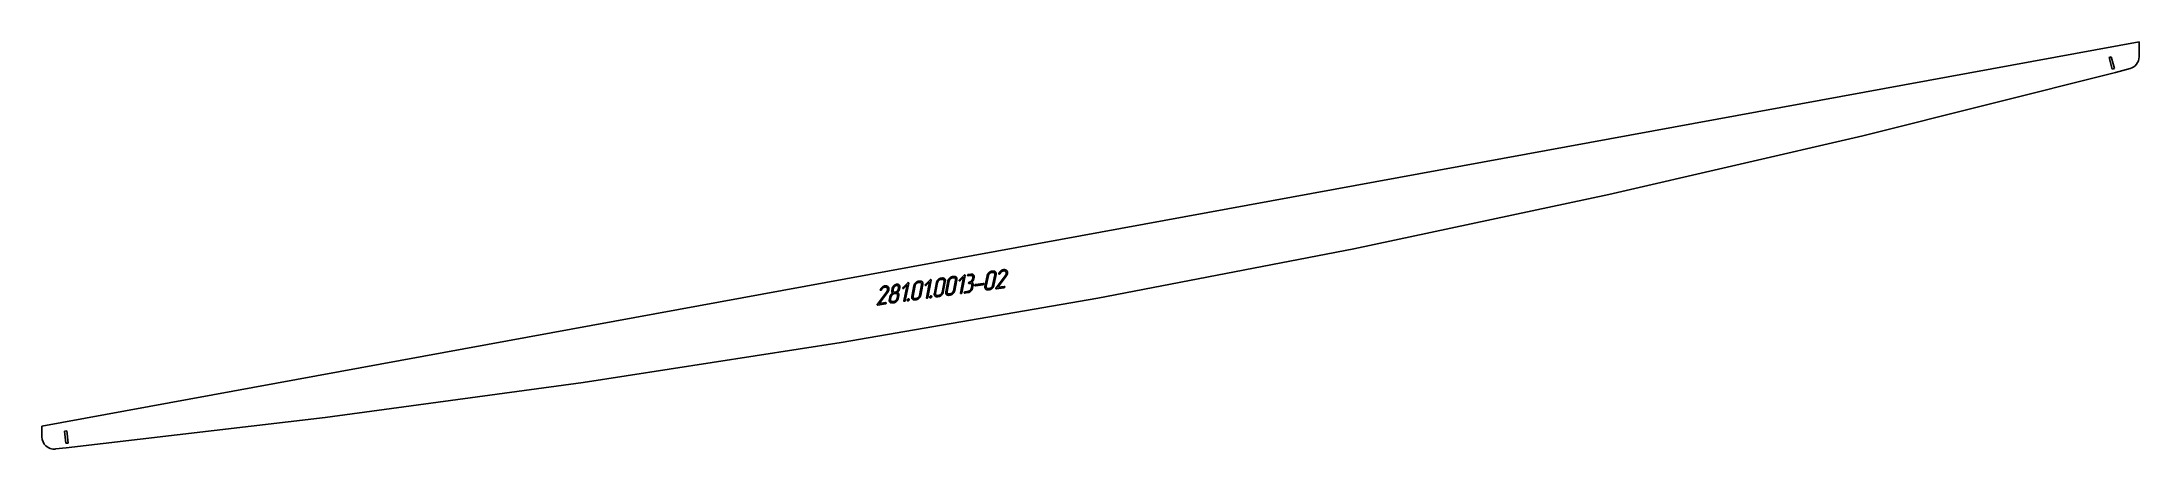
# Model space of a CAD drawing. Header units: millimetres. Extents: x 256 to 1981, y 277 to 611.
import ezdxf

# ---------------------------------------------------------------- set-up
doc = ezdxf.new("R2010")
doc.units = ezdxf.units.MM
doc.linetypes.add('K5LT_BASIC', pattern=[0])
doc.layers.add('Engraving', color=7, linetype='Continuous')

msp = doc.modelspace()

# ---------------------------------------------------------------- linework, layer by layer
at = {"color": 150, "linetype": 'K5LT_BASIC', "lineweight": 25, "true_color": 0x0080ff}
for p, q in [((1980.5, 611.4), (256.1, 295.5)), ((1980.5, 599.1), (1980.5, 611.4)), ((1961.2, 586.2), (1973.1, 589.4)), ((1753.3, 534.2), (1961.2, 586.2)), ((1544.5, 485.9), (1753.3, 534.2)), ((1334.8, 441.3), (1544.5, 485.9)), ((1124.4, 400.7), (1334.8, 441.3)), ((913.2, 364.1), (1124.4, 400.7)), ((701.2, 331.4), (913.2, 364.1)), ((489, 302.6), (701.2, 331.4)), ((256.1, 295.5), (256.1, 286.5)), ((276, 277.5), (489, 302.6)), ((267.1, 276.6), (276, 277.5))]:
    msp.add_line(p, q, dxfattribs=at)
for centre, start, end in [((1970.5, 599.1), 285.009, 0), ((266.1, 286.5), 180, 275.7252)]:
    msp.add_arc(centre, 10, start, end, dxfattribs=at)
at = {"layer": 'Engraving', "color": 150, "linetype": 'K5LT_BASIC', "lineweight": 25, "true_color": 0x0080ff}
for p, q in [((1957.7, 599.1), (1955.8, 598.6)), ((1955.8, 598.6), (1958.4, 588.9)), ((1960.3, 589.5), (1957.7, 599.1)), ((1958.4, 588.9), (1960.3, 589.5)), ((977.9, 414.7), (976.9, 414.6)), ((986.4, 415.7), (982.7, 412)), ((983.2, 411.3), (985.9, 414)), ((985.9, 414), (983.4, 401)), ((984.5, 401.2), (987.3, 415.5)), ((996.2, 416.1), (995.1, 416)), ((996.4, 417.2), (995.4, 417.1)), ((996.2, 405.4), (997.9, 414.2)), ((997.2, 405.6), (998.9, 414.4)), ((1001, 414.7), (999.3, 405.9)), ((1002.1, 414.8), (1000.3, 406)), ((1005.6, 417.4), (1004.6, 417.3)), ((1005.8, 418.5), (1004.8, 418.4)), ((1005.6, 406.7), (1007.3, 415.5)), ((1006.7, 406.9), (1008.4, 415.7)), ((1014.4, 419.5), (1010.6, 415.8)), ((1011.2, 415.1), (1013.9, 417.8)), ((1013.9, 417.8), (1011.3, 404.8)), ((1012.4, 405), (1015.2, 419.3)), ((1017.7, 419.1), (1019.8, 419.4)), ((1020, 420.5), (1017.9, 420.2)), ((1021.5, 417.5), (1021.2, 416.4)), ((1022.1, 415.7), (1022.2, 415.9)), ((1022.2, 416.1), (1022.3, 416.5)), ((1022.2, 415.9), (1022.2, 416.1)), ((1022.3, 416.5), (1022.5, 417.6)), ((1033.2, 419.1), (1031.5, 410.3)), ((1034.3, 419.2), (1032.6, 410.4)), ((1037.9, 421.8), (1036.8, 421.7)), ((1038.1, 422.9), (1037, 422.8)), ((1037.8, 411.1), (1039.6, 419.9)), ((1038.9, 411.3), (1040.6, 420.1)), ((1048.1, 419.1), (1040.6, 409.1)), ((1042.1, 409.6), (1048.9, 418.6)), ((1043, 421.1), (1043, 420.9)), ((1048.4, 419.5), (1048.1, 419.1)), ((1048.7, 419.9), (1048.4, 419.5)), ((950.6, 405.7), (943.1, 395.8)), ((944.5, 396.3), (951.4, 405.2)), ((949.8, 397), (944.5, 396.3)), ((945.5, 407.7), (945.4, 407.5)), ((950.9, 406.2), (950.6, 405.7)), ((951.1, 406.6), (950.9, 406.2)), ((953.3, 401.7), (952.9, 399.5)), ((954.4, 401.9), (953.9, 399.7)), ((955.1, 408.4), (954.9, 407.3)), ((955.4, 396.7), (956.5, 396.8)), ((955.6, 397.8), (956.7, 397.9)), ((956.2, 408.5), (956, 407.4)), ((957.9, 404.5), (956.9, 404.4)), ((958.2, 412), (957.6, 411.7)), ((958.6, 412.1), (958.2, 412)), ((958.9, 412.1), (958.6, 412.1)), ((959.2, 400.4), (959.6, 402.6)), ((960.2, 408), (960.4, 409.1)), ((960.2, 400.5), (960.7, 402.7)), ((961.2, 408.1), (961.4, 409.3)), ((961.4, 409.3), (961.5, 409.6)), ((961.5, 409.9), (961.5, 410.5)), ((961.5, 409.6), (961.5, 409.9)), ((968, 413.2), (964.2, 409.5)), ((964.8, 408.8), (967.5, 411.5)), ((967.5, 411.5), (964.9, 398.5)), ((966, 398.6), (968.8, 412.9)), ((973.1, 410.8), (971.4, 402.1)), ((974.1, 411), (972.4, 402.2)), ((973.9, 399.2), (974.9, 399.3)), ((974.1, 400.3), (975.2, 400.4)), ((977.7, 413.6), (976.7, 413.5)), ((977.7, 402.9), (979.4, 411.7)), ((978.7, 403.1), (980.4, 411.9)), ((991.6, 413.4), (989.9, 404.6)), ((992.6, 413.5), (990.9, 404.7)), ((992.4, 401.7), (993.4, 401.9)), ((992.6, 402.8), (993.6, 403)), ((1001.8, 403), (1002.9, 403.2)), ((1002, 404.1), (1003.1, 404.3)), ((1014.9, 404.8), (1017.5, 405.2)), ((1017.7, 406.3), (1015.1, 405.9)), ((1018.5, 412.8), (1019, 412.8)), ((1020.7, 410.9), (1020.3, 408.7)), ((1021.3, 408.9), (1021.7, 411.1)), ((1023.6, 410.8), (1029.9, 411.7)), ((1030.1, 412.8), (1023.8, 411.9)), ((1034, 407.4), (1035.1, 407.6)), ((1034.3, 408.5), (1035.3, 408.7)), ((1040.9, 408.4), (1047.1, 409.2)), ((1047.3, 410.3), (1042.1, 409.6)), ((943.3, 395), (949.6, 395.9)), ((276.6, 291.4), (274.6, 291.2)), ((274.6, 291.2), (275.6, 281.3)), ((275.6, 281.3), (277.6, 281.5)), ((277.6, 281.5), (276.6, 291.4))]:
    msp.add_line(p, q, dxfattribs=at)
for points in [[(976.9, 414.6), (975.6, 414.4), (974.4, 413.3)], [(980, 414.1), (979.2, 414.9), (977.9, 414.7)], [(980.4, 411.9), (980.7, 413.2), (980, 414.1)], [(986.8, 415.9), (986.6, 415.9), (986.4, 415.7)], [(987.2, 415.8), (987, 415.9), (986.8, 415.9)], [(987.3, 415.5), (987.3, 415.7), (987.2, 415.8)], [(992.9, 415.8), (991.8, 414.7), (991.6, 413.4)], [(993.5, 415.2), (992.8, 414.4), (992.6, 413.5)], [(995.4, 417.1), (994, 416.9), (992.9, 415.8)], [(995.1, 416), (994.3, 415.9), (993.5, 415.2)], [(997.6, 415.7), (997.1, 416.3), (996.2, 416.1)], [(998.4, 416.6), (997.7, 417.4), (996.4, 417.2)], [(997.9, 414.2), (998, 415.1), (997.6, 415.7)], [(998.9, 414.4), (999.2, 415.8), (998.4, 416.6)], [(1002.4, 417.1), (1001.3, 416), (1001, 414.7)], [(1003, 416.4), (1002.2, 415.7), (1002.1, 414.8)], [(1004.8, 418.4), (1003.5, 418.2), (1002.4, 417.1)], [(1004.6, 417.3), (1003.7, 417.2), (1003, 416.4)], [(1007, 417), (1006.5, 417.6), (1005.6, 417.4)], [(1007.9, 417.9), (1007.1, 418.7), (1005.8, 418.5)], [(1007.3, 415.5), (1007.5, 416.4), (1007, 417)], [(1008.4, 415.7), (1008.6, 417), (1007.9, 417.9)], [(1010.6, 415.8), (1010.4, 415.5), (1010.3, 415.4)], [(1010.3, 415.4), (1010.3, 415.2), (1010.4, 415)], [(1010.4, 415), (1010.5, 414.9), (1010.8, 414.9)], [(1010.8, 414.9), (1011, 415), (1011.2, 415.1)], [(1014.7, 419.7), (1014.5, 419.7), (1014.4, 419.5)], [(1015.1, 419.6), (1014.9, 419.8), (1014.7, 419.7)], [(1015.2, 419.3), (1015.2, 419.5), (1015.1, 419.6)], [(1017.5, 419.9), (1017.3, 419.7), (1017.3, 419.6)], [(1017.3, 419.6), (1017.2, 419.3), (1017.3, 419.2)], [(1017.3, 419.2), (1017.4, 419), (1017.7, 419.1)], [(1017.9, 420.2), (1017.6, 420.1), (1017.5, 419.9)], [(1018.7, 413.9), (1018.5, 413.8), (1018.3, 413.6)], [(1020.3, 414.7), (1019.6, 414), (1018.7, 413.9)], [(1019.8, 419.4), (1020.7, 419.5), (1021.2, 418.9)], [(1022, 419.8), (1021.3, 420.6), (1020, 420.5)], [(1021.2, 416.4), (1021.1, 415.4), (1020.3, 414.7)], [(1020.6, 413.8), (1021.3, 414.4), (1021.7, 415)], [(1021.2, 418.9), (1021.6, 418.4), (1021.5, 417.5)], [(1021.7, 415), (1022, 415.4), (1022.1, 415.7)], [(1022.5, 417.6), (1022.8, 419), (1022, 419.8)], [(1034.6, 421.5), (1033.5, 420.4), (1033.2, 419.1)], [(1035.2, 420.9), (1034.5, 420.1), (1034.3, 419.2)], [(1037, 422.8), (1035.7, 422.6), (1034.6, 421.5)], [(1036.8, 421.7), (1036, 421.6), (1035.2, 420.9)], [(1039.2, 421.4), (1038.7, 422), (1037.9, 421.8)], [(1040.1, 422.3), (1039.4, 423.1), (1038.1, 422.9)], [(1039.6, 419.9), (1039.7, 420.8), (1039.2, 421.4)], [(1040.6, 420.1), (1040.9, 421.4), (1040.1, 422.3)], [(1043, 420.9), (1042.9, 420.6), (1043, 420.5)], [(1044.8, 423.3), (1043.7, 422.5), (1043, 421.1)], [(1043, 420.5), (1043.2, 420.4), (1043.4, 420.4)], [(1043.4, 420.4), (1043.6, 420.5), (1043.7, 420.6)], [(1043.7, 420.6), (1043.8, 420.7), (1043.9, 420.8)], [(1043.9, 420.8), (1044.5, 421.9), (1045.2, 422.4)], [(1046.8, 424.1), (1045.7, 424), (1044.8, 423.3)], [(1045.2, 422.4), (1045.9, 422.9), (1046.7, 423)], [(1046.7, 423), (1047.2, 423.1), (1047.7, 423)], [(1049.3, 423.4), (1048.3, 424.3), (1046.8, 424.1)], [(1047.7, 423), (1048.1, 422.8), (1048.4, 422.5)], [(1048.4, 422.5), (1049.2, 421.9), (1048.9, 420.8)], [(1048.9, 420.8), (1048.9, 420.3), (1048.7, 419.9)], [(1048.9, 418.6), (1049.4, 419.3), (1049.7, 419.8)], [(1050, 420.9), (1050.3, 422.5), (1049.3, 423.4)], [(1049.7, 419.8), (1049.9, 420.4), (1050, 420.9)], [(945.4, 407.5), (945.4, 407.3), (945.5, 407.2)], [(947.3, 409.9), (946.2, 409.1), (945.5, 407.7)], [(945.5, 407.2), (945.7, 407.1), (945.9, 407.1)], [(945.9, 407.1), (946.1, 407.1), (946.2, 407.2)], [(946.2, 407.2), (946.3, 407.3), (946.4, 407.5)], [(946.4, 407.5), (947, 408.6), (947.7, 409.1)], [(949.3, 410.8), (948.2, 410.7), (947.3, 409.9)], [(947.7, 409.1), (948.4, 409.6), (949.1, 409.7)], [(949.1, 409.7), (949.7, 409.8), (950.1, 409.6)], [(951.8, 410.1), (950.8, 411), (949.3, 410.8)], [(950.2, 396.8), (950, 397), (949.8, 397)], [(950.1, 409.6), (950.6, 409.5), (950.9, 409.2)], [(950.2, 396.5), (950.3, 396.7), (950.2, 396.8)], [(950.9, 409.2), (951.6, 408.5), (951.4, 407.4)], [(951.4, 407.4), (951.3, 407), (951.1, 406.6)], [(951.4, 405.2), (951.9, 406), (952.1, 406.5)], [(952.5, 407.6), (952.8, 409.1), (951.8, 410.1)], [(952.1, 406.5), (952.4, 407), (952.5, 407.6)], [(952.9, 399.5), (952.6, 398.1), (953.4, 397.3)], [(954.1, 403.4), (953.5, 402.6), (953.3, 401.7)], [(953.4, 397.3), (954.2, 396.5), (955.4, 396.7)], [(953.9, 399.7), (953.8, 398.8), (954.3, 398.2)], [(955.6, 404.9), (954.7, 404.2), (954.1, 403.4)], [(954.3, 398.2), (954.8, 397.7), (955.6, 397.8)], [(955.3, 403.5), (954.6, 402.8), (954.4, 401.9)], [(954.9, 407.3), (954.8, 406.5), (954.9, 405.9)], [(954.9, 405.9), (955.1, 405.3), (955.6, 404.9)], [(956.5, 410.9), (955.4, 409.7), (955.1, 408.4)], [(956.9, 404.4), (956, 404.2), (955.3, 403.5)], [(956, 407.4), (955.8, 406.5), (956.3, 406)], [(957.1, 410.2), (956.4, 409.5), (956.2, 408.5)], [(956.3, 406), (956.8, 405.4), (957.6, 405.5)], [(957.6, 411.7), (957.1, 411.4), (956.5, 410.9)], [(956.5, 396.8), (957.8, 397), (958.9, 398.1)], [(956.7, 397.9), (957.5, 398), (958.3, 398.8)], [(958.7, 411), (957.8, 410.9), (957.1, 410.2)], [(957.6, 405.5), (958.5, 405.6), (959.2, 406.4)], [(959.3, 404.1), (958.8, 404.6), (957.9, 404.5)], [(958.3, 398.8), (959, 399.5), (959.2, 400.4)], [(960.1, 410.6), (959.6, 411.1), (958.7, 411)], [(961, 411.5), (960.2, 412.3), (958.9, 412.1)], [(958.9, 398.1), (960, 399.2), (960.2, 400.5)], [(959.2, 406.4), (960, 407.1), (960.2, 408)], [(959.6, 402.6), (959.8, 403.5), (959.3, 404.1)], [(959.5, 405.4), (960.2, 406), (960.6, 406.7)], [(960.5, 404.4), (960.2, 405.2), (959.5, 405.4)], [(960.4, 409.1), (960.6, 410), (960.1, 410.6)], [(960.7, 402.7), (960.8, 403.7), (960.5, 404.4)], [(960.6, 406.7), (961.1, 407.3), (961.2, 408.1)], [(961.5, 410.5), (961.3, 411.1), (961, 411.5)], [(964.2, 409.5), (964, 409.2), (963.9, 409.1)], [(963.9, 409.1), (963.9, 408.8), (964, 408.7)], [(964, 408.7), (964.1, 408.6), (964.4, 408.6)], [(964.4, 408.6), (964.6, 408.6), (964.8, 408.8)], [(964.9, 398.5), (964.9, 398.2), (965, 398.1)], [(965, 398.1), (965.3, 398), (965.4, 398)], [(965.4, 398), (965.6, 398.1), (965.8, 398.2)], [(965.8, 398.2), (965.9, 398.4), (966, 398.6)], [(967.9, 399.7), (967.7, 399.3), (967.6, 399.1)], [(967.6, 399.1), (967.6, 398.8), (967.7, 398.6)], [(967.7, 398.6), (967.9, 398.4), (968.2, 398.4)], [(968.6, 400.1), (968.2, 400), (967.9, 399.7)], [(968.3, 413.4), (968.1, 413.4), (968, 413.2)], [(968.2, 398.4), (968.6, 398.5), (968.9, 398.8)], [(968.7, 413.3), (968.5, 413.4), (968.3, 413.4)], [(969.1, 399.9), (968.9, 400.1), (968.6, 400.1)], [(968.8, 412.9), (968.8, 413.2), (968.7, 413.3)], [(968.9, 398.8), (969.1, 399.1), (969.2, 399.4)], [(969.2, 399.4), (969.3, 399.7), (969.1, 399.9)], [(971.4, 402.1), (971.1, 400.7), (971.9, 399.9)], [(971.9, 399.9), (972.7, 399), (973.9, 399.2)], [(972.4, 402.2), (972.3, 401.3), (972.8, 400.7)], [(972.8, 400.7), (973.3, 400.2), (974.1, 400.3)], [(974.4, 413.3), (973.3, 412.2), (973.1, 410.8)], [(975, 412.6), (974.3, 411.9), (974.1, 411)], [(974.9, 399.3), (976.2, 399.5), (977.4, 400.6)], [(976.7, 413.5), (975.8, 413.4), (975, 412.6)], [(975.2, 400.4), (976, 400.6), (976.8, 401.3)], [(976.8, 401.3), (977.5, 402), (977.7, 402.9)], [(977.4, 400.6), (978.5, 401.7), (978.7, 403.1)], [(979.1, 413.2), (978.6, 413.7), (977.7, 413.6)], [(979.4, 411.7), (979.6, 412.6), (979.1, 413.2)], [(982.7, 412), (982.4, 411.7), (982.4, 411.6)], [(982.4, 411.6), (982.4, 411.4), (982.5, 411.2)], [(982.5, 411.2), (982.6, 411.1), (982.9, 411.1)], [(982.9, 411.1), (983.1, 411.1), (983.2, 411.3)], [(983.4, 401), (983.4, 400.7), (983.5, 400.6)], [(983.5, 400.6), (983.8, 400.5), (983.8, 400.6)], [(983.8, 400.6), (984.1, 400.6), (984.3, 400.7)], [(984.3, 400.7), (984.4, 400.9), (984.5, 401.2)], [(986.4, 402.2), (986.1, 401.9), (986.1, 401.7)], [(986.1, 401.7), (986, 401.3), (986.2, 401.1)], [(986.2, 401.1), (986.4, 400.9), (986.7, 401)], [(987, 402.6), (986.7, 402.5), (986.4, 402.2)], [(986.7, 401), (987.1, 401), (987.4, 401.3)], [(987.5, 402.4), (987.3, 402.6), (987, 402.6)], [(987.4, 401.3), (987.6, 401.6), (987.7, 401.9)], [(987.7, 401.9), (987.7, 402.2), (987.5, 402.4)], [(989.9, 404.6), (989.6, 403.2), (990.4, 402.4)], [(990.4, 402.4), (991.2, 401.6), (992.4, 401.7)], [(990.9, 404.7), (990.7, 403.8), (991.2, 403.3)], [(991.2, 403.3), (991.8, 402.7), (992.6, 402.8)], [(993.4, 401.9), (994.7, 402), (995.8, 403.1)], [(993.6, 403), (994.5, 403.1), (995.2, 403.8)], [(995.2, 403.8), (996, 404.5), (996.2, 405.4)], [(995.8, 403.1), (997, 404.2), (997.2, 405.6)], [(999.3, 405.9), (999, 404.5), (999.8, 403.7)], [(999.8, 403.7), (1000.6, 402.8), (1001.8, 403)], [(1000.3, 406), (1000.2, 405.1), (1000.7, 404.6)], [(1000.7, 404.6), (1001.2, 404), (1002, 404.1)], [(1002.9, 403.2), (1004.2, 403.3), (1005.3, 404.4)], [(1003.1, 404.3), (1003.9, 404.4), (1004.7, 405.1)], [(1004.7, 405.1), (1005.4, 405.8), (1005.6, 406.7)], [(1005.3, 404.4), (1006.4, 405.5), (1006.7, 406.9)], [(1011.3, 404.8), (1011.3, 404.6), (1011.4, 404.5)], [(1011.4, 404.5), (1011.7, 404.4), (1011.8, 404.4)], [(1011.8, 404.4), (1012, 404.4), (1012.2, 404.6)], [(1012.2, 404.6), (1012.3, 404.7), (1012.4, 405)], [(1014.7, 405.6), (1014.5, 405.4), (1014.5, 405.3)], [(1014.5, 405.3), (1014.5, 405.1), (1014.6, 404.9)], [(1014.6, 404.9), (1014.7, 404.8), (1014.9, 404.8)], [(1015.1, 405.9), (1014.9, 405.9), (1014.7, 405.6)], [(1017.5, 405.2), (1018.8, 405.3), (1019.9, 406.4)], [(1019.4, 407.1), (1018.6, 406.4), (1017.7, 406.3)], [(1018.3, 413.6), (1018.1, 413.4), (1018.1, 413.3)], [(1018.1, 413.3), (1018, 413), (1018.1, 412.9)], [(1018.1, 412.9), (1018.3, 412.7), (1018.5, 412.8)], [(1019, 412.8), (1019.9, 413), (1020.4, 412.4)], [(1020.3, 408.7), (1020.1, 407.8), (1019.4, 407.1)], [(1019.9, 406.4), (1021.1, 407.5), (1021.3, 408.9)], [(1020.4, 412.4), (1020.9, 411.9), (1020.7, 410.9)], [(1021.6, 412.8), (1021.3, 413.5), (1020.6, 413.8)], [(1021.7, 411.1), (1021.9, 412), (1021.6, 412.8)], [(1023.4, 411.6), (1023.2, 411.4), (1023.2, 411.3)], [(1023.2, 411.3), (1023.1, 411.1), (1023.2, 410.9)], [(1023.2, 410.9), (1023.4, 410.8), (1023.6, 410.8)], [(1023.8, 411.9), (1023.6, 411.9), (1023.4, 411.6)], [(1029.9, 411.7), (1030.2, 411.7), (1030.3, 411.9)], [(1030.4, 412.6), (1030.3, 412.8), (1030.1, 412.8)], [(1030.3, 411.9), (1030.5, 412.1), (1030.5, 412.3)], [(1030.5, 412.3), (1030.6, 412.5), (1030.4, 412.6)], [(1031.5, 410.3), (1031.3, 408.9), (1032.1, 408.1)], [(1032.1, 408.1), (1032.8, 407.3), (1034, 407.4)], [(1032.6, 410.4), (1032.4, 409.5), (1032.9, 409)], [(1032.9, 409), (1033.4, 408.4), (1034.3, 408.5)], [(1035.1, 407.6), (1036.4, 407.7), (1037.5, 408.8)], [(1035.3, 408.7), (1036.2, 408.8), (1036.9, 409.5)], [(1036.9, 409.5), (1037.7, 410.2), (1037.8, 411.1)], [(1037.5, 408.8), (1038.6, 409.9), (1038.9, 411.3)], [(1040.5, 408.9), (1040.4, 408.6), (1040.5, 408.5)], [(1040.6, 409.1), (1040.5, 409), (1040.5, 408.9)], [(1040.5, 408.5), (1040.7, 408.3), (1040.9, 408.4)], [(1047.1, 409.2), (1047.4, 409.2), (1047.6, 409.4)], [(1047.7, 410.2), (1047.5, 410.3), (1047.3, 410.3)], [(1047.6, 409.4), (1047.7, 409.6), (1047.8, 409.8)], [(1047.8, 409.8), (1047.8, 410), (1047.7, 410.2)], [(943.1, 395.8), (943, 395.7), (942.9, 395.5)], [(942.9, 395.5), (942.9, 395.3), (943, 395.1)], [(943, 395.1), (943.2, 395), (943.3, 395)], [(949.6, 395.9), (949.9, 395.9), (950, 396.1)], [(950, 396.1), (950.2, 396.3), (950.2, 396.5)]]:
    msp.add_open_spline(points, degree=2, dxfattribs=at)

doc.saveas('drawing.dxf')
